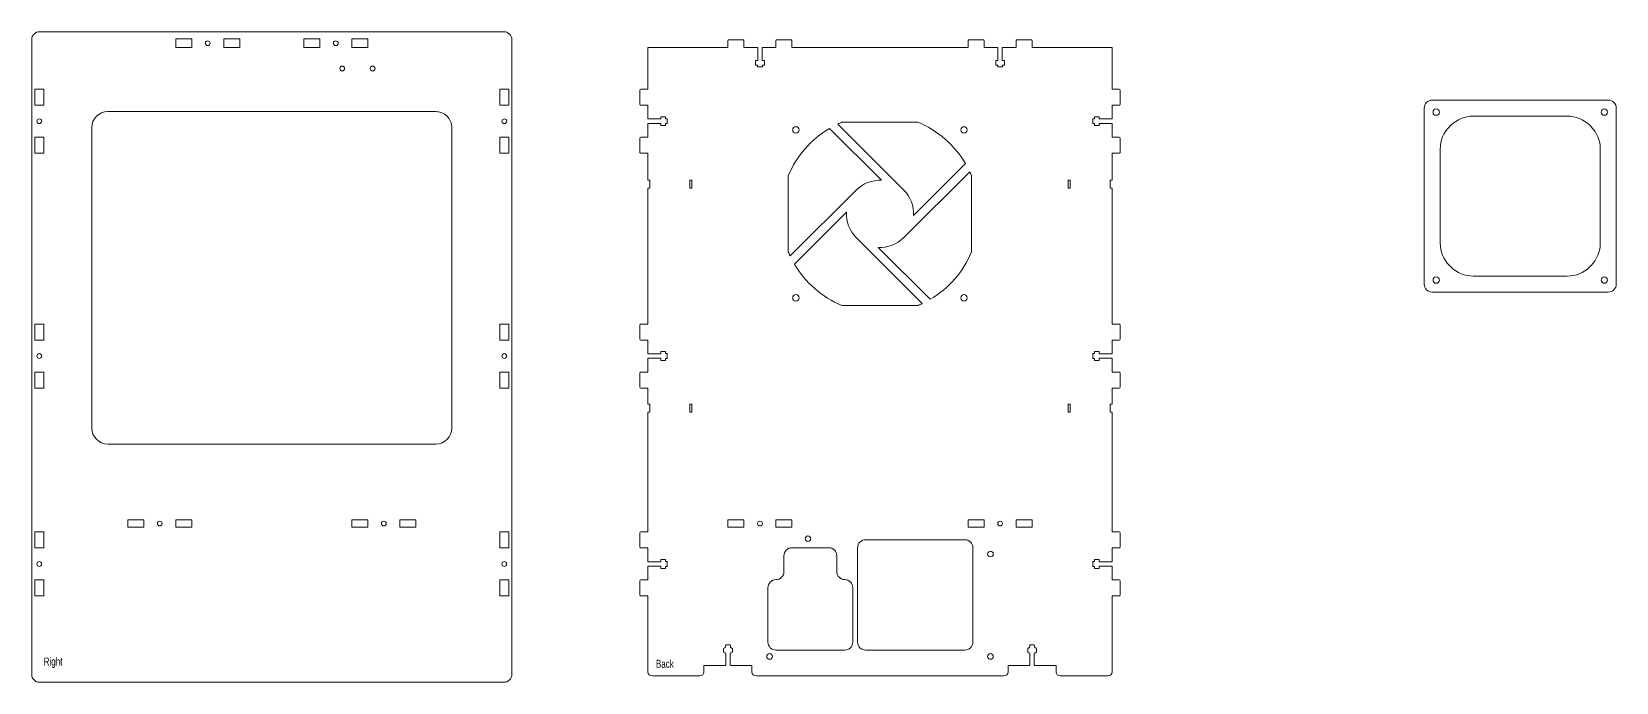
# Model space of a CAD drawing. Header units: millimetres. Extents: x -570 to 1260, y -948 to 580.
# Drawn here: x 270 to 1260, y -204 to 203 of the extents above; entities that cross this region are included whole.
import ezdxf

# ---------------------------------------------------------------- set-up
doc = ezdxf.new("R2010")
doc.units = ezdxf.units.MM
doc.layers.get('0').update_dxf_attribs({"linetype": 'CONTINUOUS', "lineweight": 0, "true_color": 0x000000})
for name, color, linetype, lineweight, true_color in [('01 Front Panel', 7, 'CONTINUOUS', 0, 0x000000), ('02 Left Panel', 7, 'CONTINUOUS', 0, 0x000000), ('03 Right Panel', 7, 'CONTINUOUS', 0, 0x000000), ('04 Back Panel', 7, 'CONTINUOUS', 0, 0x000000), ('10 Filter Clamp', 7, 'CONTINUOUS', 0, 0x000000), ('Text', 1, 'CONTINUOUS', 0, 0xff0000)]:
    doc.layers.add(name, color=color, linetype=linetype, lineweight=lineweight, true_color=true_color)
doc.styles.get("Standard").update_dxf_attribs({"font": 'txt', "width": 0.75})

# ---------------------------------------------------------------- blocks, each defined once
blk = doc.blocks.new('tgrips-40')
for p, q in [((-20, 0), (-20, 4.5)), ((-19.5, 5), (-10.5, 5)), ((-10, 4.5), (-10, 0)), ((-10, 0), (-1.42, 0)), ((-1.42, 0), (-1.42, -8)), ((1.4, 0), (10, 0)), ((1.4, -8), (1.4, 0)), ((10, 0), (10, 4.5)), ((10.5, 5), (19.5, 5)), ((20, 4.5), (20, 0)), ((-1.42, -8), (-2.75, -8)), ((-2.75, -8), (-2.75, -11)), ((2.75, -8), (1.4, -8)), ((2.75, -8), (2.75, -11)), ((-2.75, -11), (-1.5, -11)), ((-1.5, -12), (-1.5, -11)), ((-1.5, -12), (1.5, -12)), ((1.5, -11), (2.75, -11)), ((1.5, -12), (1.5, -11))]:
    blk.add_line(p, q)
for centre, start, end in [((-19.5, 4.5), 90, 180), ((-10.5, 4.5), 0, 90), ((10.5, 4.5), 90, 180), ((19.5, 4.5), 0, 90)]:
    blk.add_arc(centre, 0.5, start, end)
blk = doc.blocks.new('tslots-40')
for p, q in [((-20, 5.5), (-20, 0)), ((-20, 5.5), (-10, 5.5)), ((-20, 0), (-10, 0)), ((-10, 0), (-10, 5.5)), ((10, 5.5), (10, 0)), ((10, 5.5), (20, 5.5)), ((10, 0), (20, 0)), ((20, 0), (20, 5.5))]:
    blk.add_line(p, q)
blk.add_circle((0, 2.75), 1.5)
blk = doc.blocks.new('tslots-acrylic')
for p, q in [((-10, 4.5), (-20, 4.5)), ((-20, 0), (-20, 4.5)), ((-10, 4.5), (-10, 0)), ((20, 4.5), (10, 4.5)), ((10, 0), (10, 4.5)), ((20, 0), (10, 0)), ((20, 4.5), (20, 0)), ((-10, 0), (-20, 0))]:
    blk.add_line(p, q)
blk.add_circle((0, 2.25), 1.5)
blk = doc.blocks.new('Mechanical Endstop')
for centre in [(17, 13), (36, 13)]:
    blk.add_circle(centre, 1.5)

msp = doc.modelspace()

# ---------------------------------------------------------------- linework, layer by layer
at = {"layer": '02 Left Panel'}
for p, q in [((317.5, 152.8), (522.5, 152.8)), ((656.25, 110), (655, 110)), ((656.25, 105), (656.25, 110)), ((682.5, 110), (681.25, 110)), ((681.25, 110), (681.25, 105)), ((682.5, 110), (682.5, 105)), ((917.5, 110), (918.75, 110)), ((917.5, 105), (917.5, 110)), ((918.75, 110), (918.75, 105)), ((943.75, 105), (943.75, 110)), ((943.75, 110), (945, 110)), ((656.25, 105), (655, 105)), ((682.5, 105), (681.25, 105)), ((917.5, 105), (918.75, 105)), ((943.75, 105), (945, 105)), ((656.25, -30), (655, -30)), ((656.25, -35), (655, -35)), ((656.25, -35), (656.25, -30)), ((682.5, -30), (681.25, -30)), ((681.25, -30), (681.25, -35)), ((682.5, -35), (681.25, -35)), ((681.25, -35), (682.5, -35)), ((682.5, -35), (682.5, -30)), ((917.5, -30), (918.75, -30)), ((917.5, -30), (917.5, -35)), ((917.5, -35), (918.75, -35)), ((918.75, -30), (918.75, -35)), ((943.75, -35), (943.75, -30)), ((943.75, -30), (945, -30)), ((943.75, -35), (945, -35)), ((317.5, -55), (522.5, -55))]:
    msp.add_line(p, q, dxfattribs=at)
at = {"layer": '03 Right Panel'}
for p, q in [((275, 202.8), (565, 202.8)), ((270, -199), (270, 197.8)), ((270, 189.81), (270, 189.81)), ((570, 197.8), (570, -199)), ((307.5, -45), (307.5, 142.8)), ((532.5, -45), (532.5, 142.8)), ((776.15, 146.15), (823.75, 146.15)), ((742.7, 112.7), (742.7, 65.1)), ((857.2, 112.7), (857.2, 65.1)), ((776.15, 31.65), (823.75, 31.65)), ((275, -204), (565, -204))]:
    msp.add_line(p, q, dxfattribs=at)
for centre in [(747.45, 141.4), (852.45, 141.4), (747.45, 36.4), (852.45, 36.4)]:
    msp.add_circle(centre, 2, dxfattribs=at)
for centre, radius, start, end in [((275, 197.8), 5, 90.00015, 180.00015), ((565, 197.8), 5, 0.00015, 90.00015), ((317.5, 142.8), 10, 90.0003, 180), ((522.5, 142.8), 10, 0, 90.0003), ((799.95, 88.9), 62, 120.47436, 157.42639), ((799.95, 88.9), 62, 112.57361, 115.15219), ((799.95, 88.9), 62, 30.47436, 67.42639), ((799.95, 88.9), 62, 22.57361, 25.15219), ((799.95, 88.9), 62, 202.57361, 205.15219), ((799.95, 88.9), 62, 300.47436, 337.42639), ((799.95, 88.9), 62, 210.47436, 247.42639), ((799.95, 88.9), 62, 292.57361, 295.15219), ((317.5, -45), 10, 180, 270), ((522.5, -45), 10, 270, 0), ((275, -199), 5, 180.00015, 270.00015), ((565, -199), 5, 270.00015, 0.00015)]:
    msp.add_arc(centre, radius, start, end, dxfattribs=at)
at = {"layer": '04 Back Panel'}
for p, q in [((655, 192.8), (705, 192.8)), ((655, 192.8), (655, 166.8)), ((745, 192.8), (855, 192.8)), ((895, 192.8), (945, 192.8)), ((945, 192.8), (945, 166.8)), ((800.96, 109.88), (768.51, 142.34)), ((814.83, 103.78), (773.6, 145.02)), ((655, 126.8), (655, 110)), ((820.98, 87.94), (853.38, 120.34)), ((945, 126.8), (945, 110)), ((814.83, 74.02), (856.07, 115.25)), ((655, 105), (655, 20)), ((785.06, 103.78), (743.83, 62.55)), ((945, 105), (945, 20)), ((779.03, 89.97), (746.51, 57.46)), ((785.06, 74.02), (826.3, 32.78)), ((798.93, 67.93), (831.39, 35.47)), ((655, -20), (655, -30)), ((945, -20), (945, -30)), ((655, -35), (655, -110)), ((945, -35), (945, -110)), ((853, -114.81), (791, -114.81)), ((740, -124.81), (740, -134.81)), ((766, -119.81), (745, -119.81)), ((768, -119.81), (766, -119.81)), ((773, -134.81), (773, -124.81)), ((786, -119.81), (786, -178.81)), ((858, -119.81), (858, -178.81)), ((730, -178.81), (730, -144.81)), ((735, -139.81), (735, -139.81)), ((778, -139.81), (778, -139.81)), ((783, -178.81), (783, -144.81)), ((655, -150), (655, -197.5)), ((945, -150), (945, -197.5)), ((702.25, -185), (702.25, -183)), ((703, -182.5), (702.75, -182.5)), ((702.75, -185.5), (703.1, -185.5)), ((703.5, -181), (703.5, -182)), ((703.6, -186), (703.6, -193.01)), ((706, -180.5), (704, -180.5)), ((706.42, -193), (706.42, -186)), ((706.5, -182), (706.5, -181)), ((706.92, -185.5), (707.25, -185.5)), ((707.25, -182.5), (707, -182.5)), ((707.75, -185), (707.75, -183)), ((735, -183.81), (778, -183.81)), ((791, -183.81), (853, -183.81)), ((892.25, -185), (892.25, -183)), ((892.75, -182.5), (893, -182.5)), ((893.08, -185.5), (892.75, -185.5)), ((893.5, -182), (893.5, -181)), ((893.58, -193), (893.58, -186)), ((894, -180.5), (896, -180.5)), ((896.4, -186), (896.4, -193.01)), ((896.5, -181), (896.5, -182)), ((897.25, -185.5), (896.9, -185.5)), ((897, -182.5), (897.25, -182.5)), ((897.75, -185), (897.75, -183)), ((703.1, -193.51), (690, -193.5)), ((690, -197.5), (690, -193.5)), ((720, -193.5), (706.92, -193.5)), ((720, -193.5), (720, -197.5)), ((880, -193.5), (893.08, -193.5)), ((880, -193.5), (880, -197.5)), ((896.9, -193.51), (910, -193.5)), ((910, -197.5), (910, -193.5)), ((687.5, -200), (657.5, -200)), ((877.5, -200), (722.5, -200)), ((942.5, -200), (912.5, -200))]:
    msp.add_line(p, q, dxfattribs=at)
for centre in [(755, -114.19), (869, -123.81), (731, -187.81), (869, -187.81)]:
    msp.add_circle(centre, 1.75, dxfattribs=at)
for centre, radius, start, end in [((799.95, 88.9), 21, 87.23342, 135), ((799.95, 88.9), 21.05, 357.37713, 45), ((799.95, 88.9), 20.95, 177.07432, 225), ((799.95, 88.9), 21, 267.21875, 315), ((791, -119.81), 5, 90, 180), ((853, -119.81), 5, 360, 90), ((745, -124.81), 5, 90, 180), ((768, -124.81), 5, 360, 90), ((735, -134.81), 5, 270, 360), ((778, -134.81), 5, 180, 270), ((735, -144.81), 5, 90, 180), ((778, -144.81), 5, 360, 90), ((702.75, -183), 0.5, 90, 179.95195), ((702.75, -185), 0.5, 179.95195, 269.94563), ((703, -182), 0.5, 270, 0), ((703.1, -186), 0.5, 0, 89.94563), ((704, -181), 0.5, 90, 180), ((706, -181), 0.5, 0, 90), ((706.92, -186), 0.5, 90.05501, 180.00514), ((707, -182), 0.5, 180, 270), ((707.25, -183), 0.5, 359.9104, 90), ((707.25, -185), 0.5, 270.05501, 359.9104), ((735, -178.81), 5, 180, 270), ((778, -178.81), 5, 270, 360), ((791, -178.81), 5, 180, 270), ((853, -178.81), 5, 270, 360), ((892.75, -183), 0.5, 90, 180.0896), ((892.75, -185), 0.5, 180.0896, 269.94499), ((893, -182), 0.5, 270, 0), ((893.08, -186), 0.5, 359.99486, 89.94499), ((894, -181), 0.5, 90, 180), ((896, -181), 0.5, 0, 90), ((896.9, -186), 0.5, 90.05437, 180), ((897, -182), 0.5, 180, 270), ((897.25, -183), 0.5, 0.04805, 90), ((897.25, -185), 0.5, 270.05437, 0.04805), ((657.5, -197.5), 2.5, 180, 270), ((687.5, -197.5), 2.5, 270, 0), ((703.1, -193.01), 0.5, 269.98109, 0), ((706.92, -193), 0.5, 180.00514, 270), ((722.5, -197.5), 2.5, 180, 270), ((877.5, -197.5), 2.5, 270, 0), ((893.08, -193), 0.5, 270, 359.99486), ((896.9, -193.01), 0.5, 180, 270.01891), ((912.5, -197.5), 2.5, 180, 270), ((942.5, -197.5), 2.5, 270, 360)]:
    msp.add_arc(centre, radius, start, end, dxfattribs=at)
at = {"layer": '10 Filter Clamp'}
for p, q in [((1145, 160), (1255, 160)), ((1140, 45), (1140, 155)), ((1170.61, 150), (1229.39, 150)), ((1260, 45), (1260, 155)), ((1150, 70.61), (1150, 129.39)), ((1250, 70.61), (1250, 129.39)), ((1170.61, 50), (1229.39, 50)), ((1145, 40), (1255, 40))]:
    msp.add_line(p, q, dxfattribs=at)
for centre in [(1147.5, 152.5), (1252.5, 152.5), (1147.5, 47.5), (1252.5, 47.5)]:
    msp.add_circle(centre, 2, dxfattribs=at)
for centre, radius, start, end in [((1145, 155), 5, 90, 180), ((1255, 155), 5, 0, 90), ((1170.61, 130), 20, 90, 134.41531), ((1229.39, 130), 20, 45.58469, 90), ((1170, 129.39), 20, 135.58469, 180), ((1200, 100), 62, 134.41531, 135.58469), ((1200, 100), 62, 44.41531, 45.58469), ((1230, 129.39), 20, 0, 44.41531), ((1170, 70.61), 20, 180, 224.41531), ((1230, 70.61), 20, 315.58469, 0), ((1200, 100), 62, 224.41531, 225.58469), ((1170.61, 70), 20, 225.58469, 270), ((1229.39, 70), 20, 270, 314.41531), ((1200, 100), 62, 314.41531, 315.58469), ((1145, 45), 5, 180, 270), ((1255, 45), 5, 270, 0)]:
    msp.add_arc(centre, radius, start, end, dxfattribs=at)

# ---------------------------------------------------------------- block references
at = {"layer": '01 Front Panel'}
for p in [(350, -107), (490, -107), (725, -107), (875, -107)]:
    msp.add_blockref('tslots-acrylic', p, dxfattribs=at)
at = {"layer": '03 Right Panel', "yscale": -1}
for p, rotation in [((380, 192.8), 180.00014505109212), ((460, 192.8), 180.00014505109212), ((277.5, 146.8), 270.00014505123005), ((562.5, 146.8), 90.00014505123006), ((277.5, 0), 270.00014505123005), ((562.5, 0), 90.00014505123006), ((277.5, -130), 270.00014505123005), ((562.5, -130), 90.00014505123006)]:
    msp.add_blockref('tslots-40', p, dxfattribs=dict(at, rotation=rotation))
at = {"layer": '03 Right Panel', "rotation": 180}
msp.add_blockref('Mechanical Endstop', (500, 192.8), dxfattribs=at)
at = {"layer": '04 Back Panel'}
for p in [(725, 192.8), (875, 192.8)]:
    msp.add_blockref('tgrips-40', p, dxfattribs=at)
at = {"layer": '04 Back Panel', "yscale": -1, "rotation": 270}
for p in [(655, 146.8), (655, 0)]:
    msp.add_blockref('tgrips-40', p, dxfattribs=at)
at = {"layer": '04 Back Panel'}
for p, rotation in [((945, 146.8), 270), ((945, 0), 270), ((655, -130), 90), ((945, -130), -90)]:
    msp.add_blockref('tgrips-40', p, dxfattribs=dict(at, rotation=rotation))

# ---------------------------------------------------------------- texts
at = {"layer": 'Text', "char_height": 5, "width": 100, "attachment_point": 7}
for s, insert in [('Right', (277.5, -195)), ('Back', (660, -195))]:
    msp.add_mtext(s, dxfattribs=dict(at, insert=insert))

doc.saveas('drawing.dxf')
